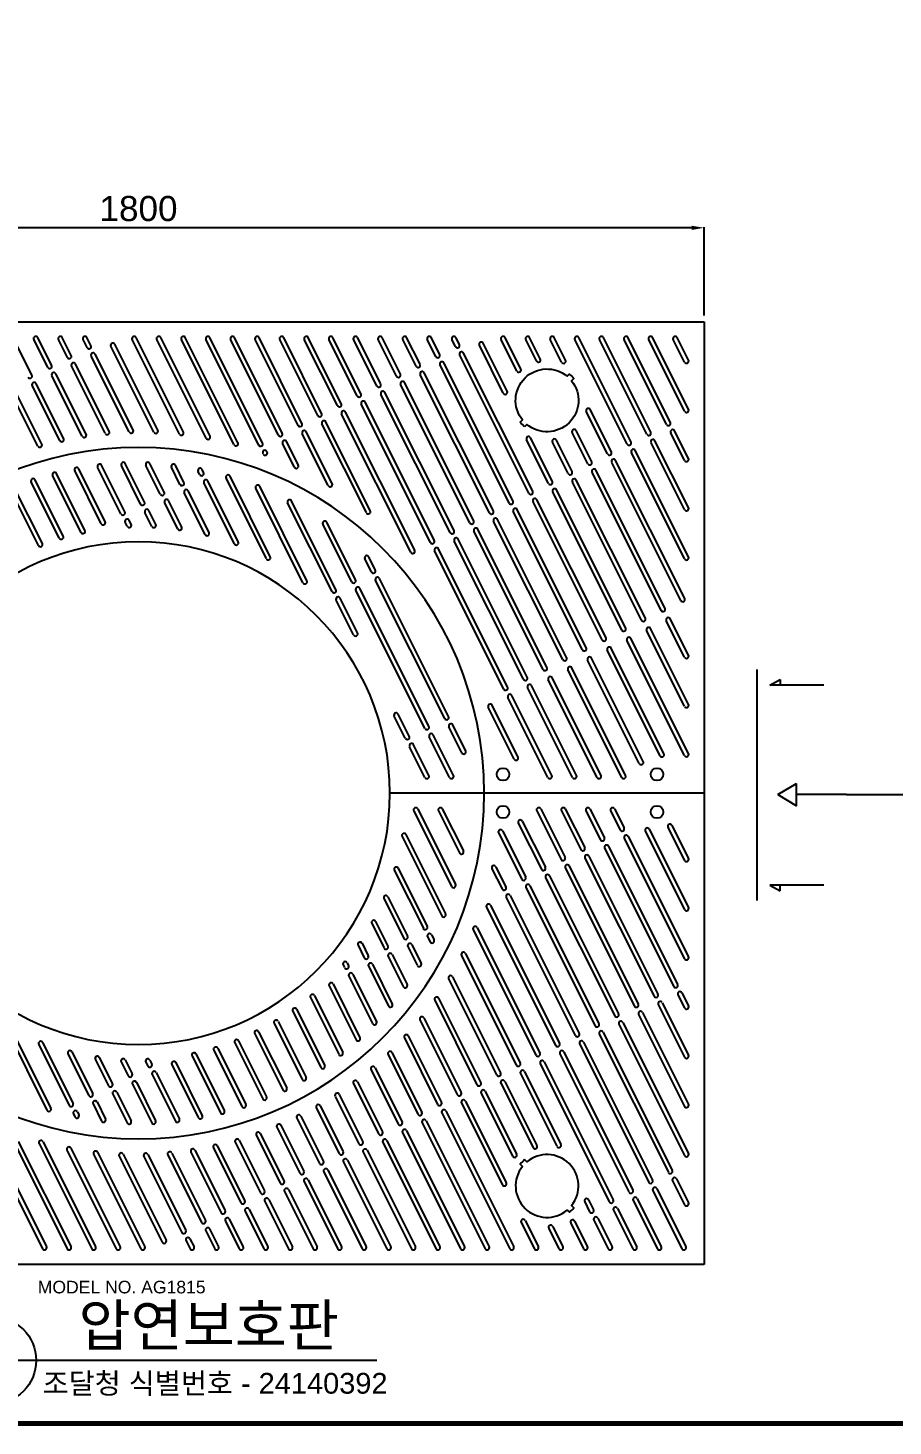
# Model space of a CAD drawing. Header units: millimetres. Extents: x 12320 to 18840, y -49763 to -45153.
# Drawn here: x 13616 to 14993, y -49612 to -47387 of the extents above; entities that cross this region are included whole.
import ezdxf
from ezdxf.enums import TextEntityAlignment as Align

# ---------------------------------------------------------------- set-up
doc = ezdxf.new("R2010")
doc.units = ezdxf.units.MM
doc.layers.add('LAYOUT', color=7, linetype='Continuous')
doc.layers.add('TEXT', color=7, linetype='Continuous')
doc.styles.get("Standard").update_dxf_attribs({"font": 'arial.ttf'})
doc.dimstyles.new('ISO-25', dxfattribs={"dimtxt": 40, "dimasz": 20, "dimexe": 1.25, "dimexo": 10, "dimgap": 10, "dimtad": 1, "dimdec": 0, "dimtxsty": 'Standard', "dimcen": 2.5, "dimclrd": 3, "dimclre": 3, "dimclrt": 3, "dimadec": 0, "dimazin": 0, "dimtfac": 1, "dimtdec": 0, "dimtmove": 0, "dimatfit": 3, "dimfxl": 0, "dimarcsym": 0})

# ---------------------------------------------------------------- blocks, each defined once
blk = doc.blocks.new('AG1815')
for p, q in [((17607.6, -47902.7), (19407.6, -47902.7)), ((19407.6, -47902.7), (19407.6, -48652.7)), ((18338, -47987.4), (18308.1, -47927.7)), ((18363.1, -47975), (18341, -47930.8)), ((18369.3, -47971.8), (18347.3, -47927.7)), ((18394.4, -47959.3), (18380.1, -47930.8)), ((18400.6, -47956.2), (18386.4, -47927.7)), ((18425.7, -47943.7), (18419.3, -47930.8)), ((18431.9, -47940.5), (18425.5, -47927.7)), ((18538.4, -48075.1), (18470, -47938.3)), ((18572.8, -48081.4), (18497.5, -47930.8)), ((18579.1, -48078.3), (18503.8, -47927.7)), ((18615.2, -48087.9), (18536.7, -47930.8)), ((18621.4, -48084.7), (18542.9, -47927.7)), ((18659.4, -48098.1), (18575.8, -47930.8)), ((18665.7, -48095), (18582, -47927.7)), ((18698.8, -48098.7), (18614.9, -47930.8)), ((18705.1, -48095.6), (18621.2, -47927.7)), ((18730.2, -48083), (18654.1, -47930.8)), ((18736.4, -48079.9), (18660.3, -47927.7)), ((18761.5, -48067.4), (18693.2, -47930.8)), ((18767.7, -48064.3), (18699.4, -47927.7)), ((18792.8, -48051.7), (18732.3, -47930.8)), ((18799, -48048.6), (18738.6, -47927.7)), ((18824.1, -48036.1), (18771.4, -47930.8)), ((18830.3, -48033), (18777.7, -47927.7)), ((18855.4, -48020.4), (18810.6, -47930.8)), ((18861.6, -48017.3), (18816.8, -47927.7)), ((18886.7, -48004.8), (18849.7, -47930.8)), ((18892.9, -48001.6), (18856, -47927.7)), ((18918, -47989.1), (18888.8, -47930.8)), ((18924.2, -47986), (18895.1, -47927.7)), ((18949.3, -47973.5), (18928, -47930.8)), ((18955.5, -47970.3), (18934.2, -47927.7)), ((18980.6, -47957.8), (18967.1, -47930.8)), ((18986.9, -47954.7), (18973.4, -47927.7)), ((19011.9, -47942.2), (19006.2, -47930.8)), ((19018.2, -47939), (19012.5, -47927.7)), ((19088, -48016.1), (19049.9, -47939.9)), ((19094.3, -48013), (19056.2, -47936.8)), ((19109.6, -47981), (19084.5, -47930.8)), ((19115.8, -47977.9), (19090.8, -47927.7)), ((19140.7, -47964.9), (19123.6, -47930.8)), ((19146.9, -47961.8), (19129.9, -47927.7)), ((19180.8, -47967), (19162.8, -47930.8)), ((19187.1, -47963.9), (19169, -47927.7)), ((19285.1, -48097.2), (19201.9, -47930.8)), ((19291.3, -48094.1), (19208.1, -47927.7)), ((19316.4, -48081.5), (19241, -47930.8)), ((19322.6, -48078.4), (19247.3, -47927.7)), ((19347.7, -48065.9), (19280.1, -47930.8)), ((19353.9, -48062.8), (19286.4, -47927.7)), ((19376.3, -48044.9), (19319.3, -47930.8)), ((19382.6, -48041.8), (19325.5, -47927.7)), ((19376.3, -47966.7), (19358.4, -47930.8)), ((19382.6, -47963.6), (19364.7, -47927.7)), ((18492.8, -48077.9), (18432.4, -47957.1)), ((18499.1, -48074.8), (18438.6, -47953.9)), ((18532.1, -48078.2), (18463.7, -47941.4)), ((19128.5, -48175.5), (19018.6, -47955.6)), ((19134.8, -48172.3), (19024.9, -47952.5)), ((18454.8, -48080.1), (18401.1, -47972.7)), ((18461, -48077), (18407.3, -47969.6)), ((19072.2, -48203.6), (18962.3, -47983.8)), ((19097.2, -48191.1), (18987.3, -47971.2)), ((19103.5, -48188), (18993.6, -47968.1)), ((18382.2, -48091.5), (18338.5, -48004)), ((18388.5, -48088.4), (18344.7, -48000.9)), ((18418, -48084.7), (18369.8, -47988.4)), ((18424.2, -48081.6), (18376, -47985.3)), ((19034.6, -48222.4), (18924.7, -48002.5)), ((19040.9, -48219.3), (18931, -47999.4)), ((19065.9, -48206.8), (18956, -47986.9)), ((18347.5, -48100.4), (18307.2, -48019.7)), ((18353.8, -48097.3), (18313.4, -48016.6)), ((19003.3, -48238.1), (18893.4, -48018.2)), ((19009.6, -48234.9), (18899.6, -48015.1)), ((18940.7, -48269.4), (18830.8, -48049.5)), ((18947, -48266.2), (18837, -48046.4)), ((18972, -48253.7), (18862.1, -48033.8)), ((18978.3, -48250.6), (18868.3, -48030.7)), ((19253.8, -48112.8), (19220.1, -48045.5)), ((19260, -48109.7), (19226.4, -48042.4)), ((18870.1, -48206.3), (18799.5, -48065.1)), ((18876.3, -48203.2), (18805.7, -48062)), ((18761.9, -48130.8), (18743.1, -48093.3)), ((18809.4, -48163.3), (18768.2, -48080.8)), ((18815.7, -48160.1), (18774.4, -48077.7)), ((19159.8, -48159.8), (19125.1, -48090.3)), ((19166.1, -48156.7), (19131.4, -48087.2)), ((19191.2, -48144.2), (19166.1, -48094.1)), ((19197.4, -48141), (19172.4, -48091)), ((19222.5, -48128.5), (19197.7, -48078.9)), ((19228.7, -48125.4), (19203.9, -48075.8)), ((19376.3, -48201.5), (19323.1, -48095)), ((19382.6, -48198.3), (19329.3, -48091.8)), ((19376.3, -48123.2), (19354.4, -48079.3)), ((19382.6, -48120.1), (19360.6, -48076.2)), ((18706, -48113), (18705.6, -48112.1)), ((18712.3, -48109.9), (18711.8, -48109)), ((18755.6, -48133.9), (18736.9, -48096.5)), ((19376.3, -48279.7), (19291.8, -48110.6)), ((19382.6, -48276.6), (19298, -48107.5)), ((18448.4, -48223.9), (18406.2, -48139.5)), ((18454.7, -48220.8), (18412.5, -48136.4)), ((18479.7, -48208.3), (18442.6, -48134.1)), ((18486, -48205.1), (18448.9, -48131)), ((18511, -48192.6), (18480.3, -48131.3)), ((18517.3, -48189.5), (18486.6, -48128.1)), ((18542.3, -48177), (18519.4, -48131.1)), ((18548.6, -48173.8), (18525.7, -48128)), ((18573.6, -48161.3), (18560, -48134.1)), ((18579.9, -48158.2), (18566.3, -48131)), ((18611.2, -48142.5), (18608.7, -48137.5)), ((19345.4, -48358.7), (19235.4, -48138.8)), ((19370.4, -48346.1), (19260.5, -48126.3)), ((19376.7, -48343), (19266.7, -48123.1)), ((18381.6, -48246.8), (18336.8, -48157.3)), ((18387.9, -48243.7), (18343.1, -48154.1)), ((18416.2, -48237.7), (18371, -48147.3)), ((18422.4, -48234.5), (18377.2, -48144.1)), ((18604.9, -48145.6), (18602.4, -48140.7)), ((18660.1, -48256), (18611.6, -48159.1)), ((18666.4, -48252.9), (18617.9, -48155.9)), ((18711, -48279.5), (18647, -48151.4)), ((18717.3, -48276.4), (18653.2, -48148.3)), ((19307.8, -48377.4), (19197.9, -48157.6)), ((19314.1, -48374.3), (19204.1, -48154.4)), ((19339.1, -48361.8), (19229.2, -48141.9)), ((18348.4, -48258.7), (18303.8, -48169.4)), ((18354.6, -48255.5), (18310, -48166.3)), ((18613.5, -48241.1), (18580.3, -48174.7)), ((18619.8, -48238), (18586.6, -48171.6)), ((18769.3, -48317.8), (18694.1, -48167.5)), ((18775.5, -48314.7), (18700.4, -48164.4)), ((19276.5, -48393.1), (19166.6, -48173.2)), ((19282.8, -48390), (19172.8, -48170.1)), ((18528.8, -48228.2), (18517.7, -48206)), ((18535.1, -48225.1), (18524, -48202.9)), ((18570, -48232.3), (18549, -48190.4)), ((18576.3, -48229.2), (18555.3, -48187.2)), ((18815.5, -48332), (18744.9, -48190.7)), ((18821.8, -48328.9), (18751.1, -48187.6)), ((19213.9, -48424.4), (19103.9, -48204.5)), ((19220.1, -48421.3), (19110.2, -48201.4)), ((19245.2, -48408.7), (19135.3, -48188.9)), ((19251.5, -48405.6), (19141.5, -48185.7)), ((18489.6, -48228.1), (18486.4, -48221.7)), ((18495.9, -48225), (18492.7, -48218.5)), ((18846.8, -48316.3), (18801, -48224.8)), ((18853.1, -48313.2), (18807.3, -48221.6)), ((19182.6, -48440.1), (19072.6, -48220.2)), ((19188.8, -48436.9), (19078.9, -48217)), ((19120, -48471.4), (19010, -48251.5)), ((19126.2, -48468.2), (19016.3, -48248.4)), ((19151.3, -48455.7), (19041.3, -48235.8)), ((19157.5, -48452.6), (19047.6, -48232.7)), ((19088.7, -48487), (18978.7, -48267.1)), ((19094.9, -48483.9), (18985, -48264)), ((18878.1, -48300.7), (18867.6, -48279.7)), ((18884.4, -48297.5), (18873.9, -48276.6)), ((18994.8, -48534), (18884.8, -48314.1)), ((19001, -48530.8), (18891.1, -48311)), ((18963.4, -48549.6), (18853.5, -48329.7)), ((18969.7, -48546.5), (18859.8, -48326.6)), ((18849.9, -48400.8), (18822.2, -48345.4)), ((18856.2, -48397.7), (18828.5, -48342.3)), ((19376.3, -48436.3), (19347.4, -48378.3)), ((19382.6, -48433.1), (19353.6, -48375.2)), ((19382.6, -48589.7), (19291, -48406.5)), ((19376.3, -48514.5), (19316.1, -48394)), ((19382.6, -48511.4), (19322.3, -48390.9)), ((19337.4, -48593.1), (19253.5, -48425.3)), ((19343.6, -48590), (19259.7, -48422.2)), ((19376.3, -48592.8), (19284.8, -48409.6)), ((19304.4, -48605.4), (19222.2, -48440.9)), ((19310.6, -48602.3), (19228.4, -48437.8)), ((19237.3, -48627.7), (19159.5, -48472.3)), ((19243.5, -48624.6), (19165.8, -48469.1)), ((19276.4, -48627.7), (19190.9, -48456.6)), ((19282.7, -48624.6), (19197.1, -48453.5)), ((19198.1, -48627.7), (19126.7, -48484.8)), ((19204.4, -48624.6), (19132.9, -48481.6)), ((19105.2, -48598.4), (19064.1, -48516.1)), ((19111.5, -48595.3), (19070.3, -48513)), ((19159, -48627.7), (19095.4, -48500.4)), ((19165.3, -48624.6), (19101.6, -48497.3)), ((18932.1, -48565.3), (18914.5, -48530)), ((18938.4, -48562.1), (18920.8, -48526.9)), ((19002.5, -48627.7), (18970.2, -48563)), ((19008.7, -48624.6), (18976.4, -48559.9)), ((19022, -48588.5), (19001.5, -48547.4)), ((19028.3, -48585.3), (19007.7, -48544.3)), ((18963.4, -48627.7), (18938.8, -48578.7)), ((18969.6, -48624.6), (18945.1, -48575.6)), ((19407.6, -48652.7), (18907.6, -48652.7)), ((19407.6, -48652.7), (19407.6, -49402.7)), ((18945.6, -48680.8), (19005.8, -48801.2)), ((18951.9, -48677.7), (19012.1, -48798.1)), ((18984.7, -48680.8), (19018.2, -48747.8)), ((18991, -48677.7), (19024.5, -48744.7)), ((19141.3, -48680.8), (19179.9, -48758.2)), ((19147.5, -48677.7), (19186.2, -48755)), ((19180.4, -48680.8), (19211.2, -48742.5)), ((19186.6, -48677.7), (19217.5, -48739.4)), ((19219.5, -48680.8), (19242.5, -48726.9)), ((19225.8, -48677.7), (19248.8, -48723.7)), ((19258.6, -48680.8), (19273.8, -48711.2)), ((19264.9, -48677.7), (19280.1, -48708.1)), ((18933.2, -48718.7), (18996.2, -48844.7)), ((19080.5, -48715.8), (19117.3, -48789.5)), ((19086.7, -48712.7), (19123.6, -48786.3)), ((19111.9, -48700.3), (19148.6, -48773.8)), ((19118.1, -48697.2), (19154.9, -48770.7)), ((19313.9, -48713.1), (19376.3, -48837.9)), ((19320.2, -48710), (19382.6, -48834.8)), ((19350, -48707.1), (19376.3, -48759.7)), ((19356.3, -48704), (19382.6, -48756.6)), ((18926.9, -48721.8), (18990, -48847.8)), ((19249.2, -48740.3), (19359.2, -48960.1)), ((19255.5, -48737.1), (19365.4, -48957)), ((19280.5, -48724.6), (19376.3, -48916.2)), ((19286.8, -48721.5), (19382.6, -48913.1)), ((19217.9, -48755.9), (19327.9, -48975.8)), ((19224.2, -48752.8), (19334.1, -48972.7)), ((18914.5, -48775.3), (18960.8, -48867.7)), ((18920.8, -48772.1), (18967, -48864.6)), ((19069.9, -48772.9), (19086, -48805.1)), ((19076.2, -48769.8), (19092.3, -48802)), ((19161.6, -48784.1), (19271.5, -49004)), ((19186.6, -48771.6), (19296.6, -48991.4)), ((19192.9, -48768.4), (19302.8, -48988.3)), ((19124, -48802.9), (19234, -49022.8)), ((19130.3, -48799.7), (19240.2, -49019.6)), ((19155.3, -48787.2), (19265.3, -49007.1)), ((18898.1, -48820.5), (18929.5, -48883.4)), ((18904.3, -48817.4), (18935.7, -48880.2)), ((19092.7, -48818.5), (19202.6, -49038.4)), ((19099, -48815.4), (19208.9, -49035.3)), ((19061.4, -48834.2), (19171.3, -49054.1)), ((19067.7, -48831.1), (19177.6, -49050.9)), ((18878.6, -48860), (18898.2, -48899)), ((18884.9, -48856.8), (18904.4, -48895.9)), ((19040.1, -48869.8), (19140, -49069.7)), ((19046.3, -48866.6), (19146.3, -49066.6)), ((18856.9, -48894.8), (18866.9, -48914.7)), ((18863.2, -48891.6), (18873.1, -48911.6)), ((18936.2, -48896.8), (18951.1, -48926.6)), ((18942.4, -48893.7), (18957.4, -48923.5)), ((18967.5, -48881.1), (18971.6, -48889.3)), ((18973.8, -48878), (18977.8, -48886.2)), ((18904.9, -48912.4), (18928.9, -48960.5)), ((18911.1, -48909.3), (18935.2, -48957.4)), ((19021.4, -48910.8), (19108.7, -49085.4)), ((19027.7, -48907.6), (19115, -49082.2)), ((18833.3, -48925.8), (18835.6, -48930.3)), ((18839.5, -48922.6), (18841.8, -48927.2)), ((18848.5, -48940.6), (18886.4, -49016.3)), ((18873.6, -48928.1), (18905.2, -48991.3)), ((18879.8, -48925), (18911.4, -48988.2)), ((18811, -48959.4), (18853.8, -49045)), ((18817.2, -48956.3), (18860, -49041.8)), ((18842.3, -48943.8), (18880.1, -49019.4)), ((19000.9, -48948.1), (19077.4, -49101)), ((19007.2, -48944.9), (19083.7, -49097.9)), ((18781.1, -48978), (18826.2, -49068.2)), ((18787.4, -48974.9), (18832.5, -49065.1)), ((18978.9, -48982.1), (19046.1, -49116.7)), ((18985.1, -48979), (19052.4, -49113.5)), ((19365.9, -48973.6), (19376.3, -48994.5)), ((19372.1, -48970.4), (19382.6, -48991.3)), ((18752.9, -48999.8), (18797.6, -49089.2)), ((18759.1, -48996.6), (18803.9, -49086.1)), ((19303.3, -49004.9), (19376.3, -49151)), ((19309.5, -49001.7), (19382.6, -49147.9)), ((19334.6, -48989.2), (19376.3, -49072.7)), ((19340.8, -48986.1), (19382.6, -49069.6)), ((18297.9, -49029), (18362, -49157.1)), ((18304.2, -49025.9), (18368.2, -49154)), ((18723.3, -49018.9), (18767.9, -49108.1)), ((18729.6, -49015.8), (18774.2, -49105)), ((18955.4, -49013.4), (19014.8, -49132.3)), ((18961.6, -49010.3), (19021.1, -49129.2)), ((19272, -49020.5), (19376.3, -49229.3)), ((19278.2, -49017.4), (19382.6, -49226.1)), ((18348.8, -49052.5), (18397.3, -49149.5)), ((18355.1, -49049.4), (18403.6, -49146.3)), ((18660.6, -49049.9), (18705.2, -49139.1)), ((18666.8, -49046.8), (18711.4, -49136)), ((18692.5, -49035.4), (18737.2, -49124.8)), ((18698.7, -49032.3), (18743.4, -49121.7)), ((18930.6, -49042.2), (18983.5, -49148)), ((18936.9, -49039), (18989.8, -49144.8)), ((19209.4, -49051.8), (19319.3, -49271.7)), ((19215.6, -49048.7), (19325.6, -49268.6)), ((19240.7, -49036.2), (19350.6, -49256)), ((19246.9, -49033), (19356.9, -49252.9)), ((18395.4, -49067.4), (18428.6, -49133.8)), ((18401.7, -49064.3), (18434.9, -49130.7)), ((18445.2, -49073.1), (18466.2, -49115)), ((18592.8, -49070.9), (18638, -49161.3)), ((18599, -49067.7), (18644.2, -49158.1)), ((18627.3, -49061.7), (18672.1, -49151.3)), ((18633.6, -49058.6), (18678.4, -49148.1)), ((18904.7, -49068.6), (18952.2, -49163.6)), ((18910.9, -49065.4), (18958.5, -49160.5)), ((19178.1, -49067.5), (19288, -49287.3)), ((19184.3, -49064.3), (19294.3, -49284.2)), ((18438.9, -49076.2), (18459.9, -49118.2)), ((18480.1, -49080.3), (18491.2, -49102.5)), ((18486.4, -49077.2), (18497.5, -49099.4)), ((18519.3, -49080.5), (18522.5, -49086.9)), ((18525.6, -49077.3), (18528.8, -49083.7)), ((18535.5, -49097.1), (18572.6, -49171.3)), ((18560.5, -49084.6), (18602.7, -49169)), ((18566.8, -49081.5), (18609, -49165.9)), ((18877.7, -49092.8), (18920.9, -49179.3)), ((18883.9, -49089.7), (18927.2, -49176.1)), ((19121.7, -49095.6), (19179.6, -49211.5)), ((19146.7, -49083.1), (19256.7, -49303)), ((19153, -49080), (19262.9, -49299.9)), ((18497.9, -49115.9), (18528.6, -49177.3)), ((18504.2, -49112.8), (18534.9, -49174.2)), ((18529.2, -49100.3), (18566.3, -49174.4)), ((18849.6, -49114.9), (18889.6, -49194.9)), ((18855.9, -49111.8), (18895.9, -49191.8)), ((19084.1, -49114.4), (19135.3, -49216.7)), ((19090.4, -49111.3), (19141.5, -49213.5)), ((19115.4, -49098.8), (19173.4, -49214.6)), ((18466.6, -49131.6), (18489.5, -49177.4)), ((18472.9, -49128.4), (18495.8, -49174.3)), ((18820.5, -49135.1), (18858.3, -49210.6)), ((18826.8, -49132), (18864.6, -49207.5)), ((19052.8, -49130.1), (19102.9, -49230.3)), ((19059.1, -49127), (19109.2, -49227.1)), ((18404, -49162.9), (18406.5, -49167.9)), ((18410.3, -49159.8), (18412.8, -49164.7)), ((18435.3, -49147.2), (18448.9, -49174.4)), ((18441.6, -49144.1), (18455.2, -49171.3)), ((18790.5, -49153.3), (18827, -49226.2)), ((18796.8, -49150.2), (18833.3, -49223.1)), ((18990.2, -49161.4), (19098.4, -49377.7)), ((18996.5, -49158.3), (19104.6, -49374.6)), ((19021.5, -49145.7), (19086.5, -49275.8)), ((19027.8, -49142.6), (19092.8, -49272.6)), ((18727.8, -49184.4), (18764.4, -49257.5)), ((18734.1, -49181.2), (18770.6, -49254.4)), ((18759.5, -49169.6), (18795.7, -49241.9)), ((18765.8, -49166.4), (18801.9, -49238.8)), ((18958.9, -49177), (19059.2, -49377.7)), ((18965.2, -49173.9), (19065.5, -49374.6)), ((18316.3, -49206.7), (18400.3, -49374.6)), ((18355.8, -49207.3), (18439.4, -49374.6)), ((18661.4, -49208.1), (18701.8, -49288.8)), ((18667.7, -49205), (18708, -49285.7)), ((18695.1, -49197.2), (18733.1, -49273.2)), ((18701.3, -49194.1), (18739.3, -49270.1)), ((18896.3, -49208.3), (18981, -49377.7)), ((18902.6, -49205.2), (18987.2, -49374.6)), ((18927.6, -49192.7), (19020.1, -49377.7)), ((18933.9, -49189.6), (19026.4, -49374.6)), ((18278.8, -49225.5), (18354.9, -49377.7)), ((18285, -49222.4), (18361.1, -49374.6)), ((18310.1, -49209.8), (18394, -49377.7)), ((18349.5, -49210.4), (18433.1, -49377.7)), ((18393.8, -49220.7), (18472.3, -49377.7)), ((18400, -49217.5), (18478.5, -49374.6)), ((18436.1, -49227.1), (18511.4, -49377.7)), ((18442.4, -49224), (18517.7, -49374.6)), ((18476.8, -49230.3), (18545.2, -49367.1)), ((18483.1, -49227.2), (18551.5, -49364)), ((18522.4, -49227.5), (18582.8, -49348.3)), ((18554.2, -49228.4), (18607.9, -49335.8)), ((18560.4, -49225.3), (18614.1, -49332.7)), ((18591, -49223.8), (18639.2, -49320.2)), ((18597.2, -49220.7), (18645.4, -49317)), ((18626.7, -49217), (18670.5, -49304.5)), ((18633, -49213.9), (18676.7, -49301.4)), ((18865, -49224), (18941.9, -49377.7)), ((18871.3, -49220.9), (18948.1, -49374.6)), ((18516.1, -49230.6), (18576.5, -49351.5)), ((18808.7, -49252.2), (18869.9, -49374.6)), ((18833.7, -49239.7), (18902.7, -49377.7)), ((18840, -49236.5), (18909, -49374.6)), ((18771.1, -49271), (18824.5, -49377.7)), ((18777.3, -49267.8), (18830.7, -49374.6)), ((18802.4, -49255.3), (18863.6, -49377.7)), ((19357.3, -49269.5), (19376.3, -49307.5)), ((19363.6, -49266.3), (19382.6, -49304.4)), ((18739.8, -49286.6), (18785.3, -49377.7)), ((18746, -49283.5), (18791.6, -49374.6)), ((19326, -49285.1), (19372.3, -49377.7)), ((19332.3, -49282), (19378.6, -49374.6)), ((18677.2, -49318), (18707.1, -49377.7)), ((18683.5, -49314.8), (18713.3, -49374.6)), ((18708.5, -49302.3), (18746.2, -49377.7)), ((18714.7, -49299.1), (18752.5, -49374.6)), ((19217.5, -49302.9), (19225.4, -49318.7)), ((19223.8, -49299.8), (19231.6, -49315.5)), ((19263.4, -49316.4), (19294, -49377.7)), ((19269.7, -49313.3), (19300.3, -49374.6)), ((19294.7, -49300.8), (19333.2, -49377.7)), ((19301, -49297.6), (19339.4, -49374.6)), ((18645.9, -49333.6), (18667.9, -49377.7)), ((18652.1, -49330.4), (18674.2, -49374.6)), ((19116.5, -49335.7), (19137.5, -49377.7)), ((19122.8, -49332.6), (19143.8, -49374.6)), ((19195.3, -49336.7), (19215.8, -49377.7)), ((19201.5, -49333.6), (19222, -49374.6)), ((19232.1, -49332.1), (19254.9, -49377.7)), ((19238.3, -49328.9), (19261.2, -49374.6)), ((18589.5, -49361.7), (18595.9, -49374.6)), ((18614.6, -49349.2), (18628.8, -49377.7)), ((18620.8, -49346.1), (18635.1, -49374.6)), ((19160.4, -49345.2), (19176.6, -49377.7)), ((19166.7, -49342.1), (19182.9, -49374.6)), ((18583.3, -49364.9), (18589.7, -49377.7)), ((19407.6, -49402.7), (17607.6, -49402.7))]:
    blk.add_line(p, q)
for points in [[(19122, -48069.6, -0.045549), (19115, -48062.5), (19118.6, -48058.9, -0.904534), (19189.6, -47989.3), (19193.2, -47985.8, -0.045549), (19200.2, -47992.9), (19196.6, -47996.5, -0.904534), (19125.6, -48066.1)], [(19122, -49235.8, 0.045549), (19115, -49242.9), (19118.6, -49246.5, 0.904534), (19189.6, -49316.1), (19193.2, -49319.6, 0.045549), (19200.2, -49312.5), (19196.6, -49308.9, 0.904534), (19125.6, -49239.3)]]:
    blk.add_lwpolyline(points, format="xyb", close=True)
for centre in [(19087.6, -48622.7), (19332.6, -48622.7), (19087.6, -48682.7), (19332.6, -48682.7)]:
    blk.add_circle(centre, 10)
for centre, radius, start, end in [((18344.1, -47929.3), 3.5, 26.5651, 206.5651), ((18383.3, -47929.3), 3.5, 26.5651, 206.5651), ((18422.4, -47929.3), 3.5, 26.5651, 206.5651), ((18466.8, -47939.9), 3.5, 26.5651, 206.5651), ((18500.7, -47929.3), 3.5, 26.5651, 206.5651), ((18539.8, -47929.3), 3.5, 26.5651, 206.5651), ((18578.9, -47929.3), 3.5, 26.5651, 206.5651), ((18618, -47929.3), 3.5, 26.5651, 206.5651), ((18657.2, -47929.3), 3.5, 26.5651, 206.5651), ((18696.3, -47929.3), 3.5, 26.5651, 206.5651), ((18735.4, -47929.3), 3.5, 26.5651, 206.5651), ((18774.6, -47929.3), 3.5, 26.5651, 206.5651), ((18813.7, -47929.3), 3.5, 26.5651, 206.5651), ((18852.8, -47929.3), 3.5, 26.5651, 206.5651), ((18892, -47929.3), 3.5, 26.5651, 206.5651), ((18931.1, -47929.3), 3.5, 26.5651, 206.5651), ((18970.2, -47929.3), 3.5, 26.5651, 206.5651), ((19009.4, -47929.3), 3.5, 26.5651, 206.5651), ((19015, -47940.6), 3.5, 206.5651, 26.5651), ((19053, -47938.4), 3.5, 26.5651, 206.5651), ((19087.6, -47929.3), 3.5, 26.5651, 206.5651), ((19126.8, -47929.3), 3.5, 26.5651, 206.5651), ((19165.9, -47929.3), 3.5, 26.5651, 206.5651), ((19205, -47929.3), 3.5, 26.5651, 206.5651), ((19244.1, -47929.3), 3.5, 26.5651, 206.5651), ((19283.3, -47929.3), 3.5, 26.5651, 206.5651), ((19322.4, -47929.3), 3.5, 26.5651, 206.5651), ((19361.5, -47929.3), 3.5, 26.5651, 206.5651), ((18397.5, -47957.7), 3.5, 206.5651, 26.5651), ((18428.8, -47942.1), 3.5, 206.5651, 26.5651), ((18435.5, -47955.5), 3.5, 26.5651, 206.5651), ((18983.7, -47956.3), 3.5, 206.5651, 26.5651), ((19021.7, -47954), 3.5, 26.5651, 206.5651), ((19143.8, -47963.4), 3.5, 206.5651, 26.5651), ((18366.2, -47973.4), 3.5, 206.5651, 26.5651), ((18372.9, -47986.8), 3.5, 26.5651, 206.5651), ((18404.2, -47971.2), 3.5, 26.5651, 206.5651), ((18952.4, -47971.9), 3.5, 206.5651, 26.5651), ((18959.1, -47985.3), 3.5, 26.5651, 206.5651), ((18990.4, -47969.7), 3.5, 26.5651, 206.5651), ((19112.7, -47979.4), 3.5, 206.5651, 26.5651), ((19184, -47965.4), 3.5, 206.5651, 26.5651), ((19379.5, -47965.1), 3.5, 206.5651, 26.5651), ((18334.9, -47989.1), 3.5, 206.5651, 26.5651), ((18341.6, -48002.5), 3.5, 26.5651, 206.5651), ((18889.8, -48003.2), 3.5, 206.5651, 26.5651), ((18921.1, -47987.6), 3.5, 206.5651, 26.5651), ((18927.8, -48001), 3.5, 26.5651, 206.5651), ((18858.5, -48018.9), 3.5, 206.5651, 26.5651), ((18865.2, -48032.3), 3.5, 26.5651, 206.5651), ((18896.5, -48016.6), 3.5, 26.5651, 206.5651), ((19091.1, -48014.6), 3.5, 206.5651, 26.5651), ((18795.9, -48050.2), 3.5, 206.5651, 26.5651), ((18827.2, -48034.5), 3.5, 206.5651, 26.5651), ((18833.9, -48047.9), 3.5, 26.5651, 206.5651), ((19223.2, -48044), 3.5, 26.5651, 206.5651), ((19379.5, -48043.4), 3.5, 206.5651, 26.5651), ((18764.6, -48065.8), 3.5, 206.5651, 26.5651), ((18802.6, -48063.6), 3.5, 26.5651, 206.5651), ((19200.8, -48077.3), 3.5, 26.5651, 206.5651), ((19350.8, -48064.3), 3.5, 206.5651, 26.5651), ((18385.4, -48090), 3.5, 206.5651, 26.5651), ((18421.1, -48083.2), 3.5, 206.5651, 26.5651), ((18457.9, -48078.6), 3.5, 206.5651, 26.5651), ((18495.9, -48076.3), 3.5, 206.5651, 26.5651), ((18535.2, -48076.7), 3.5, 206.5651, 26.5651), ((18575.9, -48079.8), 3.5, 206.5651, 26.5651), ((18618.3, -48086.3), 3.5, 206.5651, 26.5651), ((18662.6, -48096.5), 3.5, 206.5651, 26.5651), ((18702, -48097.1), 3.5, 206.5651, 26.5651), ((18733.3, -48081.5), 3.5, 206.5651, 26.5651), ((18740, -48094.9), 3.5, 26.5651, 206.5651), ((18771.3, -48079.2), 3.5, 26.5651, 206.5651), ((19128.2, -48088.7), 3.5, 26.5651, 206.5651), ((19169.3, -48092.6), 3.5, 26.5651, 206.5651), ((19288.2, -48095.6), 3.5, 206.5651, 26.5651), ((19319.5, -48080), 3.5, 206.5651, 26.5651), ((19326.2, -48093.4), 3.5, 26.5651, 206.5651), ((19357.5, -48077.7), 3.5, 26.5651, 206.5651), ((18507.6, -48652.7), 550, 0, 180), ((18350.7, -48098.9), 3.5, 206.5651, 26.5651), ((18708.7, -48110.5), 3.5, 26.5651, 206.5651), ((18709.1, -48111.5), 3.5, 206.5651, 26.5651), ((19256.9, -48111.3), 3.5, 206.5651, 26.5651), ((19294.9, -48109), 3.5, 26.5651, 206.5651), ((18409.3, -48138), 3.5, 26.5651, 206.5651), ((18445.8, -48132.6), 3.5, 26.5651, 206.5651), ((18483.5, -48129.7), 3.5, 26.5651, 206.5651), ((18522.5, -48129.6), 3.5, 26.5651, 206.5651), ((18563.2, -48132.6), 3.5, 26.5651, 206.5651), ((18605.6, -48139.1), 3.5, 26.5651, 206.5651), ((18758.7, -48132.4), 3.5, 206.5651, 26.5651), ((19225.6, -48126.9), 3.5, 206.5651, 26.5651), ((19232.3, -48140.4), 3.5, 26.5651, 206.5651), ((19263.6, -48124.7), 3.5, 26.5651, 206.5651), ((19379.5, -48121.6), 3.5, 206.5651, 26.5651), ((18340, -48155.7), 3.5, 26.5651, 206.5651), ((18374.1, -48145.7), 3.5, 26.5651, 206.5651), ((18576.8, -48159.7), 3.5, 206.5651, 26.5651), ((18608.1, -48144.1), 3.5, 206.5651, 26.5651), ((18614.8, -48157.5), 3.5, 26.5651, 206.5651), ((18650.1, -48149.9), 3.5, 26.5651, 206.5651), ((18697.3, -48165.9), 3.5, 26.5651, 206.5651), ((18812.5, -48161.7), 3.5, 206.5651, 26.5651), ((19163, -48158.2), 3.5, 206.5651, 26.5651), ((19194.3, -48142.6), 3.5, 206.5651, 26.5651), ((19201, -48156), 3.5, 26.5651, 206.5651), ((18545.5, -48175.4), 3.5, 206.5651, 26.5651), ((18583.5, -48173.2), 3.5, 26.5651, 206.5651), ((19131.7, -48173.9), 3.5, 206.5651, 26.5651), ((19138.4, -48187.3), 3.5, 26.5651, 206.5651), ((19169.7, -48171.7), 3.5, 26.5651, 206.5651), ((18482.8, -48206.7), 3.5, 206.5651, 26.5651), ((18514.1, -48191), 3.5, 206.5651, 26.5651), ((18520.9, -48204.5), 3.5, 26.5651, 206.5651), ((18552.2, -48188.8), 3.5, 26.5651, 206.5651), ((18748, -48189.2), 3.5, 26.5651, 206.5651), ((18873.2, -48204.8), 3.5, 206.5651, 26.5651), ((19069.1, -48205.2), 3.5, 206.5651, 26.5651), ((19100.4, -48189.5), 3.5, 206.5651, 26.5651), ((19107.1, -48203), 3.5, 26.5651, 206.5651), ((19379.5, -48199.9), 3.5, 206.5651, 26.5651), ((18451.5, -48222.3), 3.5, 206.5651, 26.5651), ((18489.6, -48220.1), 3.5, 26.5651, 206.5651), ((18492.8, -48226.5), 3.5, 206.5651, 26.5651), ((18532, -48226.7), 3.5, 206.5651, 26.5651), ((18573.1, -48230.7), 3.5, 206.5651, 26.5651), ((18804.1, -48223.2), 3.5, 26.5651, 206.5651), ((19037.8, -48220.9), 3.5, 206.5651, 26.5651), ((19075.8, -48218.6), 3.5, 26.5651, 206.5651), ((18384.7, -48245.2), 3.5, 206.5651, 26.5651), ((18419.3, -48236.1), 3.5, 206.5651, 26.5651), ((18616.7, -48239.6), 3.5, 206.5651, 26.5651), ((18975.1, -48252.2), 3.5, 206.5651, 26.5651), ((19006.5, -48236.5), 3.5, 206.5651, 26.5651), ((19013.2, -48249.9), 3.5, 26.5651, 206.5651), ((19044.5, -48234.3), 3.5, 26.5651, 206.5651), ((18507.6, -48652.7), 400, 0, 180), ((18351.5, -48257.1), 3.5, 206.5651, 26.5651), ((18663.2, -48254.4), 3.5, 206.5651, 26.5651), ((18943.8, -48267.8), 3.5, 206.5651, 26.5651), ((18981.9, -48265.6), 3.5, 26.5651, 206.5651), ((18714.1, -48278), 3.5, 206.5651, 26.5651), ((18870.8, -48278.2), 3.5, 26.5651, 206.5651), ((19379.5, -48278.2), 3.5, 206.5651, 26.5651), ((18772.4, -48316.3), 3.5, 206.5651, 26.5651), ((18849.9, -48314.8), 3.5, 206.5651, 26.5651), ((18881.2, -48299.1), 3.5, 206.5651, 26.5651), ((18887.9, -48312.5), 3.5, 26.5651, 206.5651), ((18818.6, -48330.4), 3.5, 206.5651, 26.5651), ((18825.3, -48343.8), 3.5, 26.5651, 206.5651), ((18856.6, -48328.2), 3.5, 26.5651, 206.5651), ((19342.2, -48360.2), 3.5, 206.5651, 26.5651), ((19373.5, -48344.6), 3.5, 206.5651, 26.5651), ((19310.9, -48375.9), 3.5, 206.5651, 26.5651), ((19350.5, -48376.8), 3.5, 26.5651, 206.5651), ((18853, -48399.2), 3.5, 206.5651, 26.5651), ((19248.3, -48407.2), 3.5, 206.5651, 26.5651), ((19279.6, -48391.5), 3.5, 206.5651, 26.5651), ((19287.9, -48408.1), 3.5, 26.5651, 206.5651), ((19319.2, -48392.4), 3.5, 26.5651, 206.5651), ((19217, -48422.8), 3.5, 206.5651, 26.5651), ((19256.6, -48423.7), 3.5, 26.5651, 206.5651), ((19185.7, -48438.5), 3.5, 206.5651, 26.5651), ((19194, -48455), 3.5, 26.5651, 206.5651), ((19225.3, -48439.4), 3.5, 26.5651, 206.5651), ((19379.5, -48434.7), 3.5, 206.5651, 26.5651), ((19123.1, -48469.8), 3.5, 206.5651, 26.5651), ((19154.4, -48454.1), 3.5, 206.5651, 26.5651), ((19162.7, -48470.7), 3.5, 26.5651, 206.5651), ((19091.8, -48485.4), 3.5, 206.5651, 26.5651), ((19098.5, -48498.9), 3.5, 26.5651, 206.5651), ((19129.8, -48483.2), 3.5, 26.5651, 206.5651), ((19067.2, -48514.5), 3.5, 26.5651, 206.5651), ((19379.5, -48513), 3.5, 206.5651, 26.5651), ((18917.6, -48528.4), 3.5, 26.5651, 206.5651), ((18997.9, -48532.4), 3.5, 206.5651, 26.5651), ((18935.3, -48563.7), 3.5, 206.5651, 26.5651), ((18966.6, -48548.1), 3.5, 206.5651, 26.5651), ((18973.3, -48561.5), 3.5, 26.5651, 206.5651), ((19004.6, -48545.8), 3.5, 26.5651, 206.5651), ((18942, -48577.1), 3.5, 26.5651, 206.5651), ((19025.1, -48586.9), 3.5, 206.5651, 26.5651), ((19108.4, -48596.9), 3.5, 206.5651, 26.5651), ((19307.5, -48603.8), 3.5, 206.5651, 26.5651), ((19340.5, -48591.5), 3.5, 206.5651, 26.5651), ((19379.5, -48591.2), 3.5, 206.5651, 26.5651), ((18966.5, -48626.1), 3.5, 206.5651, 26.5651), ((19005.6, -48626.1), 3.5, 206.5651, 26.5651), ((19162.1, -48626.1), 3.5, 206.5651, 26.5651), ((19201.3, -48626.1), 3.5, 206.5651, 26.5651), ((19240.4, -48626.1), 3.5, 206.5651, 26.5651), ((19279.5, -48626.1), 3.5, 206.5651, 26.5651), ((18507.6, -48652.7), 550, 180, 0), ((18507.6, -48652.7), 400, 180, 0), ((18948.7, -48679.3), 3.5, 26.5651, 206.5651), ((18987.9, -48679.3), 3.5, 26.5651, 206.5651), ((19115, -48698.8), 3.5, 26.5651, 206.5651), ((19144.4, -48679.3), 3.5, 26.5651, 206.5651), ((19183.5, -48679.3), 3.5, 26.5651, 206.5651), ((19222.6, -48679.3), 3.5, 26.5651, 206.5651), ((19261.8, -48679.3), 3.5, 26.5651, 206.5651), ((18930.1, -48720.2), 3.5, 26.5651, 206.5651), ((19083.6, -48714.3), 3.5, 26.5651, 206.5651), ((19277, -48709.6), 3.5, 206.5651, 26.5651), ((19317.1, -48711.6), 3.5, 26.5651, 206.5651), ((19353.2, -48705.5), 3.5, 26.5651, 206.5651), ((19214.4, -48740.9), 3.5, 206.5651, 26.5651), ((19245.7, -48725.3), 3.5, 206.5651, 26.5651), ((19252.4, -48738.7), 3.5, 26.5651, 206.5651), ((19283.7, -48723.1), 3.5, 26.5651, 206.5651), ((19021.3, -48746.2), 3.5, 206.5651, 26.5651), ((19183, -48756.6), 3.5, 206.5651, 26.5651), ((19221.1, -48754.4), 3.5, 26.5651, 206.5651), ((19379.5, -48758.1), 3.5, 206.5651, 26.5651), ((18917.7, -48773.7), 3.5, 26.5651, 206.5651), ((19073, -48771.3), 3.5, 26.5651, 206.5651), ((19151.7, -48772.2), 3.5, 206.5651, 26.5651), ((19158.5, -48785.7), 3.5, 26.5651, 206.5651), ((19189.8, -48770), 3.5, 26.5651, 206.5651), ((19008.9, -48799.7), 3.5, 206.5651, 26.5651), ((19089.1, -48803.5), 3.5, 206.5651, 26.5651), ((19120.4, -48787.9), 3.5, 206.5651, 26.5651), ((19127.1, -48801.3), 3.5, 26.5651, 206.5651), ((18901.2, -48819), 3.5, 26.5651, 206.5651), ((19064.5, -48832.6), 3.5, 26.5651, 206.5651), ((19095.8, -48817), 3.5, 26.5651, 206.5651), ((18993.1, -48846.3), 3.5, 206.5651, 26.5651), ((19379.5, -48836.4), 3.5, 206.5651, 26.5651), ((18881.8, -48858.4), 3.5, 26.5651, 206.5651), ((18963.9, -48866.2), 3.5, 206.5651, 26.5651), ((19043.2, -48868.2), 3.5, 26.5651, 206.5651), ((18860, -48893.2), 3.5, 26.5651, 206.5651), ((18901.3, -48897.5), 3.5, 206.5651, 26.5651), ((18932.6, -48881.8), 3.5, 206.5651, 26.5651), ((18939.3, -48895.2), 3.5, 26.5651, 206.5651), ((18970.6, -48879.6), 3.5, 26.5651, 206.5651), ((18974.7, -48887.7), 3.5, 206.5651, 26.5651), ((18870, -48913.1), 3.5, 206.5651, 26.5651), ((18908, -48910.9), 3.5, 26.5651, 206.5651), ((19024.6, -48909.2), 3.5, 26.5651, 206.5651), ((19379.5, -48914.6), 3.5, 206.5651, 26.5651), ((18836.4, -48924.2), 3.5, 26.5651, 206.5651), ((18838.7, -48928.8), 3.5, 206.5651, 26.5651), ((18845.4, -48942.2), 3.5, 26.5651, 206.5651), ((18876.7, -48926.5), 3.5, 26.5651, 206.5651), ((18954.2, -48925.1), 3.5, 206.5651, 26.5651), ((18814.1, -48957.8), 3.5, 26.5651, 206.5651), ((18932, -48958.9), 3.5, 206.5651, 26.5651), ((19004.1, -48946.5), 3.5, 26.5651, 206.5651), ((19362.3, -48958.6), 3.5, 206.5651, 26.5651), ((18784.3, -48976.4), 3.5, 26.5651, 206.5651), ((18982, -48980.6), 3.5, 26.5651, 206.5651), ((19331, -48974.2), 3.5, 206.5651, 26.5651), ((19337.7, -48987.6), 3.5, 26.5651, 206.5651), ((19369, -48972), 3.5, 26.5651, 206.5651), ((18756, -48998.2), 3.5, 26.5651, 206.5651), ((18908.3, -48989.7), 3.5, 206.5651, 26.5651), ((19268.4, -49005.5), 3.5, 206.5651, 26.5651), ((19299.7, -48989.9), 3.5, 206.5651, 26.5651), ((19306.4, -49003.3), 3.5, 26.5651, 206.5651), ((19379.5, -48992.9), 3.5, 206.5651, 26.5651), ((18695.6, -49033.9), 3.5, 26.5651, 206.5651), ((18726.4, -49017.3), 3.5, 26.5651, 206.5651), ((18883.2, -49017.8), 3.5, 206.5651, 26.5651), ((18958.5, -49011.9), 3.5, 26.5651, 206.5651), ((19237.1, -49021.2), 3.5, 206.5651, 26.5651), ((19275.1, -49019), 3.5, 26.5651, 206.5651), ((18352, -49051), 3.5, 26.5651, 206.5651), ((18663.7, -49048.3), 3.5, 26.5651, 206.5651), ((18856.9, -49043.4), 3.5, 206.5651, 26.5651), ((18933.7, -49040.6), 3.5, 26.5651, 206.5651), ((19174.5, -49052.5), 3.5, 206.5651, 26.5651), ((19205.8, -49036.8), 3.5, 206.5651, 26.5651), ((19212.5, -49050.3), 3.5, 26.5651, 206.5651), ((19243.8, -49034.6), 3.5, 26.5651, 206.5651), ((18398.5, -49065.9), 3.5, 26.5651, 206.5651), ((18442.1, -49074.7), 3.5, 26.5651, 206.5651), ((18595.9, -49069.3), 3.5, 26.5651, 206.5651), ((18630.5, -49060.2), 3.5, 26.5651, 206.5651), ((18829.4, -49066.7), 3.5, 206.5651, 26.5651), ((18907.8, -49067), 3.5, 26.5651, 206.5651), ((19143.2, -49068.1), 3.5, 206.5651, 26.5651), ((19181.2, -49065.9), 3.5, 26.5651, 206.5651), ((19379.5, -49071.2), 3.5, 206.5651, 26.5651), ((18483.2, -49078.7), 3.5, 26.5651, 206.5651), ((18522.4, -49078.9), 3.5, 26.5651, 206.5651), ((18525.6, -49085.3), 3.5, 206.5651, 26.5651), ((18532.4, -49098.7), 3.5, 26.5651, 206.5651), ((18563.7, -49083.1), 3.5, 26.5651, 206.5651), ((18800.8, -49087.7), 3.5, 206.5651, 26.5651), ((18880.8, -49091.2), 3.5, 26.5651, 206.5651), ((19111.9, -49083.8), 3.5, 206.5651, 26.5651), ((19118.6, -49097.2), 3.5, 26.5651, 206.5651), ((19149.9, -49081.6), 3.5, 26.5651, 206.5651), ((18463, -49116.6), 3.5, 206.5651, 26.5651), ((18494.3, -49100.9), 3.5, 206.5651, 26.5651), ((18501, -49114.4), 3.5, 26.5651, 206.5651), ((18771.1, -49106.5), 3.5, 206.5651, 26.5651), ((18852.7, -49113.4), 3.5, 26.5651, 206.5651), ((19049.3, -49115.1), 3.5, 206.5651, 26.5651), ((19080.6, -49099.5), 3.5, 206.5651, 26.5651), ((19087.3, -49112.9), 3.5, 26.5651, 206.5651), ((18431.7, -49132.3), 3.5, 206.5651, 26.5651), ((18469.7, -49130), 3.5, 26.5651, 206.5651), ((18708.3, -49137.5), 3.5, 206.5651, 26.5651), ((18740.3, -49123.3), 3.5, 206.5651, 26.5651), ((18823.7, -49133.5), 3.5, 26.5651, 206.5651), ((19017.9, -49130.8), 3.5, 206.5651, 26.5651), ((19024.7, -49144.2), 3.5, 26.5651, 206.5651), ((19056, -49128.5), 3.5, 26.5651, 206.5651), ((18365.1, -49155.5), 3.5, 206.5651, 26.5651), ((18400.4, -49147.9), 3.5, 206.5651, 26.5651), ((18407.1, -49161.3), 3.5, 26.5651, 206.5651), ((18438.4, -49145.7), 3.5, 26.5651, 206.5651), ((18641.1, -49159.7), 3.5, 206.5651, 26.5651), ((18675.2, -49149.7), 3.5, 206.5651, 26.5651), ((18793.6, -49151.7), 3.5, 26.5651, 206.5651), ((18955.3, -49162.1), 3.5, 206.5651, 26.5651), ((18986.6, -49146.4), 3.5, 206.5651, 26.5651), ((18993.4, -49159.8), 3.5, 26.5651, 206.5651), ((19379.5, -49149.4), 3.5, 206.5651, 26.5651), ((18409.6, -49166.3), 3.5, 206.5651, 26.5651), ((18452, -49172.8), 3.5, 206.5651, 26.5651), ((18492.6, -49175.8), 3.5, 206.5651, 26.5651), ((18531.7, -49175.7), 3.5, 206.5651, 26.5651), ((18569.4, -49172.8), 3.5, 206.5651, 26.5651), ((18605.9, -49167.4), 3.5, 206.5651, 26.5651), ((18730.9, -49182.8), 3.5, 26.5651, 206.5651), ((18762.7, -49168), 3.5, 26.5651, 206.5651), ((18924, -49177.7), 3.5, 206.5651, 26.5651), ((18962, -49175.5), 3.5, 26.5651, 206.5651), ((18352.6, -49208.9), 3.5, 26.5651, 206.5651), ((18664.5, -49206.5), 3.5, 26.5651, 206.5651), ((18698.2, -49195.6), 3.5, 26.5651, 206.5651), ((18861.4, -49209), 3.5, 206.5651, 26.5651), ((18892.7, -49193.4), 3.5, 206.5651, 26.5651), ((18899.4, -49206.8), 3.5, 26.5651, 206.5651), ((18930.7, -49191.1), 3.5, 26.5651, 206.5651), ((18396.9, -49219.1), 3.5, 26.5651, 206.5651), ((18439.3, -49225.6), 3.5, 26.5651, 206.5651), ((18480, -49228.7), 3.5, 26.5651, 206.5651), ((18519.3, -49229.1), 3.5, 26.5651, 206.5651), ((18557.3, -49226.8), 3.5, 26.5651, 206.5651), ((18594.1, -49222.2), 3.5, 26.5651, 206.5651), ((18629.8, -49215.4), 3.5, 26.5651, 206.5651), ((18830.1, -49224.7), 3.5, 206.5651, 26.5651), ((18868.1, -49222.4), 3.5, 26.5651, 206.5651), ((19106.1, -49228.7), 3.5, 206.5651, 26.5651), ((19138.4, -49215.1), 3.5, 206.5651, 26.5651), ((19176.5, -49213.1), 3.5, 206.5651, 26.5651), ((19379.5, -49227.7), 3.5, 206.5651, 26.5651), ((18798.8, -49240.3), 3.5, 206.5651, 26.5651), ((18805.5, -49253.7), 3.5, 26.5651, 206.5651), ((18836.8, -49238.1), 3.5, 26.5651, 206.5651), ((18736.2, -49271.6), 3.5, 206.5651, 26.5651), ((18767.5, -49256), 3.5, 206.5651, 26.5651), ((18774.2, -49269.4), 3.5, 26.5651, 206.5651), ((19089.7, -49274.2), 3.5, 206.5651, 26.5651), ((19322.4, -49270.1), 3.5, 206.5651, 26.5651), ((19353.7, -49254.5), 3.5, 206.5651, 26.5651), ((19360.4, -49267.9), 3.5, 26.5651, 206.5651), ((18704.9, -49287.3), 3.5, 206.5651, 26.5651), ((18711.6, -49300.7), 3.5, 26.5651, 206.5651), ((18742.9, -49285), 3.5, 26.5651, 206.5651), ((19291.1, -49285.8), 3.5, 206.5651, 26.5651), ((19297.8, -49299.2), 3.5, 26.5651, 206.5651), ((19329.1, -49283.5), 3.5, 26.5651, 206.5651), ((18642.3, -49318.6), 3.5, 206.5651, 26.5651), ((18673.6, -49302.9), 3.5, 206.5651, 26.5651), ((18680.3, -49316.3), 3.5, 26.5651, 206.5651), ((19220.6, -49301.3), 3.5, 26.5651, 206.5651), ((19228.5, -49317.1), 3.5, 206.5651, 26.5651), ((19259.8, -49301.4), 3.5, 206.5651, 26.5651), ((19266.5, -49314.9), 3.5, 26.5651, 206.5651), ((19379.5, -49306), 3.5, 206.5651, 26.5651), ((18611, -49334.2), 3.5, 206.5651, 26.5651), ((18649, -49332), 3.5, 26.5651, 206.5651), ((19119.6, -49334.2), 3.5, 26.5651, 206.5651), ((19163.5, -49343.6), 3.5, 26.5651, 206.5651), ((19198.4, -49335.1), 3.5, 26.5651, 206.5651), ((19235.2, -49330.5), 3.5, 26.5651, 206.5651), ((18548.4, -49365.5), 3.5, 206.5651, 26.5651), ((18579.7, -49349.9), 3.5, 206.5651, 26.5651), ((18586.4, -49363.3), 3.5, 26.5651, 206.5651), ((18617.7, -49347.7), 3.5, 26.5651, 206.5651), ((18358, -49376.1), 3.5, 206.5651, 26.5651), ((18397.1, -49376.1), 3.5, 206.5651, 26.5651), ((18436.3, -49376.1), 3.5, 206.5651, 26.5651), ((18475.4, -49376.1), 3.5, 206.5651, 26.5651), ((18514.5, -49376.1), 3.5, 206.5651, 26.5651), ((18592.8, -49376.1), 3.5, 206.5651, 26.5651), ((18631.9, -49376.1), 3.5, 206.5651, 26.5651), ((18671.1, -49376.1), 3.5, 206.5651, 26.5651), ((18710.2, -49376.1), 3.5, 206.5651, 26.5651), ((18749.3, -49376.1), 3.5, 206.5651, 26.5651), ((18788.5, -49376.1), 3.5, 206.5651, 26.5651), ((18827.6, -49376.1), 3.5, 206.5651, 26.5651), ((18866.7, -49376.1), 3.5, 206.5651, 26.5651), ((18905.9, -49376.1), 3.5, 206.5651, 26.5651), ((18945, -49376.1), 3.5, 206.5651, 26.5651), ((18984.1, -49376.1), 3.5, 206.5651, 26.5651), ((19023.2, -49376.1), 3.5, 206.5651, 26.5651), ((19062.4, -49376.1), 3.5, 206.5651, 26.5651), ((19101.5, -49376.1), 3.5, 206.5651, 26.5651), ((19140.6, -49376.1), 3.5, 206.5651, 26.5651), ((19179.8, -49376.1), 3.5, 206.5651, 26.5651), ((19218.9, -49376.1), 3.5, 206.5651, 26.5651), ((19258, -49376.1), 3.5, 206.5651, 26.5651), ((19297.2, -49376.1), 3.5, 206.5651, 26.5651), ((19336.3, -49376.1), 3.5, 206.5651, 26.5651), ((19375.4, -49376.1), 3.5, 206.5651, 26.5651)]:
    blk.add_arc(centre, radius, start, end)
blk = doc.blocks.new('*D42')
at = {"color": 3, "lineweight": -2, "transparency": 16777216}
for p, q in [((12892.1, -47844.6), (12892.1, -47703.8)), ((14672.1, -47705), (12912.1, -47705)), ((14692.1, -47844.6), (14692.1, -47703.8))]:
    blk.add_line(p, q, dxfattribs=at)
at = {"color": 3, "transparency": 16777216}
for points in [[(12912.1, -47701.7), (12912.1, -47708.4), (12892.1, -47705)], [(14672.1, -47701.7), (14672.1, -47708.4), (14692.1, -47705)]]:
    blk.add_solid(points, dxfattribs=at)
at = {"layer": 'Defpoints', "color": 0, "transparency": 16777216}
for p in [(12892.1, -47705), (12892.1, -47854.6), (14692.1, -47854.6)]:
    blk.add_point(p, dxfattribs=at)
at = {"color": 3, "transparency": 16777216, "insert": (13792.1, -47674.6), "char_height": 40, "attachment_point": 5}
blk.add_mtext('1800', dxfattribs=at)

msp = doc.modelspace()

# ---------------------------------------------------------------- linework, layer by layer
for p, q in [((14776.1, -48408), (14776.1, -48775.6)), ((14796.8, -48432.5), (14812.8, -48423.6)), ((14812.8, -48423.6), (14812.8, -48432.5)), ((14882.3, -48432.5), (14796.8, -48432.5)), ((14809.1, -48606.9), (14839.2, -48589.1)), ((14809.1, -48606.9), (14839.2, -48624.7)), ((14839.2, -48624.7), (14839.2, -48589.1)), ((14918.7, -48606.9), (14839.2, -48606.9)), ((14918.7, -48606.9), (15428.2, -48606.9)), ((14882.3, -48751.1), (14796.8, -48751.1)), ((14796.8, -48751.1), (14812.8, -48760.1)), ((14812.8, -48760.1), (14812.8, -48751.1)), ((14171.1, -49507.1), (13457.4, -49507.1))]:
    msp.add_line(p, q)
msp.add_circle((13559.8, -49507.1), 69.4)
at = {"layer": 'LAYOUT', "const_width": 7.76}
msp.add_lwpolyline([(12475.7, -49607.7), (18685, -49607.7), (18685, -45307.8), (12475.7, -45307.8)], close=True, dxfattribs=at)

# ---------------------------------------------------------------- block references
msp.add_blockref('AG1815', (-4715.5, 48.1))

# ---------------------------------------------------------------- texts
for s, height, p in [('MODEL NO. AG1815', 20, (13631.8, -49400.5)), ('조달청 식별번호 - 24140392', 33, (13639.6, -49560.1))]:
    msp.add_text(s, height=height).set_placement(p)
at = {"layer": 'TEXT'}
msp.add_text('압연보호판', height=66, dxfattribs=at).set_placement((13903.8, -49484.4), align=Align.CENTER)

# ---------------------------------------------------------------- dimensions: what is measured, and where the dimension line sits
dim = msp.add_linear_dim(base=(12892.1, -47705), p1=(14692.1, -47854.6), p2=(12892.1, -47854.6), dimstyle='ISO-25')
dim.commit()
dim.dimension.update_dxf_attribs({"geometry": '*D42', "text_midpoint": (13792.1, -47674.6)})

doc.saveas('drawing.dxf')
